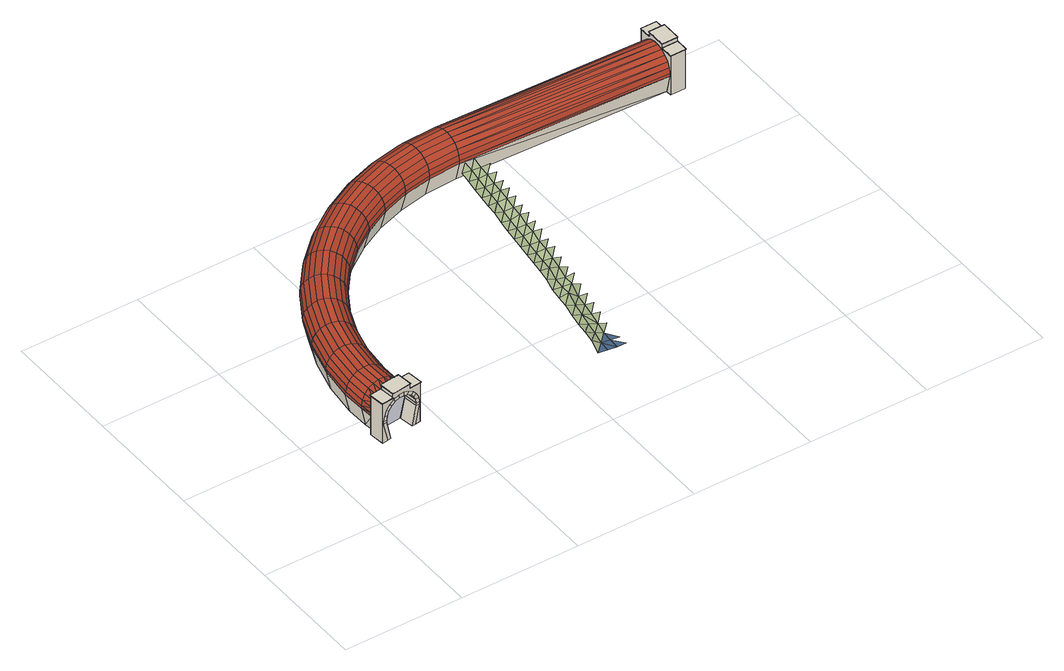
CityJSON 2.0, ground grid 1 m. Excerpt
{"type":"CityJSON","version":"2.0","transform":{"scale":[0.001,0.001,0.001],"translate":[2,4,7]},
"CityObjects":{
"tunnel1":{"type":"Tunnel","children":["tunnel1-1","tunnel1-2"],"geometry":[{"type":"MultiSurface","lod":"3","boundaries":[[[0,1,2,3]],[[1,4,5,2]],[[4,6,7,5]],[[6,8,9,7]],[[8,10,11,9]],[[10,12,13,11]],[[12,14,15,13]],[[14,16,17,15]],[[16,18,19,17]],[[18,20,21,19]],[[20,22,23,21]],[[22,24,25,23]],[[24,26,27,25]],[[3,2,28,29]],[[2,5,30,28]],[[5,7,31,30]],[[7,9,32,31]],[[9,11,33,32]],[[11,13,34,33]],[[13,15,35,34]],[[15,17,36,35]],[[17,19,37,36]],[[19,21,38,37]],[[21,23,39,38]],[[23,25,40,39]],[[25,27,41,40]],[[29,28,42,43]],[[28,30,44,42]],[[30,31,45,44]],[[31,32,46,45]],[[32,33,47,46]],[[33,34,48,47]],[[34,35,49,48]],[[35,36,50,49]],[[36,37,51,50]],[[37,38,52,51]],[[38,39,53,52]],[[39,40,54,53]],[[40,41,55,54]],[[43,42,56,57]],[[42,44,58,56]],[[44,45,59,58]],[[45,46,60,59]],[[46,47,61,60]],[[47,48,62,61]],[[48,49,63,62]],[[49,50,64,63]],[[50,51,65,64]],[[51,52,66,65]],[[52,53,67,66]],[[53,54,68,67]],[[54,55,69,68]],[[57,56,70,71]],[[56,58,72,70]],[[58,59,73,72]],[[59,60,74,73]],[[60,61,75,74]],[[61,62,76,75]],[[62,63,77,76]],[[63,64,78,77]],[[64,65,79,78]],[[65,66,80,79]],[[66,67,81,80]],[[67,68,82,81]],[[68,69,83,82]],[[71,70,84,85]],[[70,72,86,84]],[[72,73,87,86]],[[73,74,88,87]],[[74,75,89,88]],[[75,76,90,89]],[[76,77,91,90]],[[77,78,92,91]],[[78,79,93,92]],[[79,80,94,93]],[[80,81,95,94]],[[81,82,96,95]],[[82,83,97,96]],[[85,84,98,99]],[[84,86,100,98]],[[86,87,101,100]],[[87,88,102,101]],[[88,89,103,102]],[[89,90,104,103]],[[90,91,105,104]],[[91,92,106,105]],[[92,93,107,106]],[[93,94,108,107]],[[94,95,109,108]],[[95,96,110,109]],[[96,97,111,110]],[[99,98,112,113]],[[98,100,114,112]],[[100,101,115,114]],[[101,102,116,115]],[[102,103,117,116]],[[103,104,118,117]],[[104,105,119,118]],[[105,106,120,119]],[[106,107,121,120]],[[107,108,122,121]],[[108,109,123,122]],[[109,110,124,123]],[[110,111,125,124]],[[113,112,126,127]],[[112,114,128,126]],[[114,115,129,128]],[[115,116,130,129]],[[116,117,131,130]],[[117,118,132,131]],[[118,119,133,132]],[[119,120,134,133]],[[120,121,135,134]],[[121,122,136,135]],[[122,123,137,136]],[[123,124,138,137]],[[124,125,139,138]],[[127,126,140,141]],[[126,128,142,140]],[[128,129,143,142]],[[129,130,144,143]],[[130,131,145,144]],[[131,132,146,145]],[[132,133,147,146]],[[133,134,148,147]],[[134,135,149,148]],[[135,136,150,149]],[[136,137,151,150]],[[137,138,152,151]],[[138,139,153,152]],[[141,140,154,155]],[[140,142,156,154]],[[142,143,157,156]],[[143,144,158,157]],[[144,145,159,158]],[[145,146,160,159]],[[146,147,161,160]],[[147,148,162,161]],[[148,149,163,162]],[[149,150,164,163]],[[150,151,165,164]],[[151,152,166,165]],[[152,153,167,166]],[[155,154,168,169]],[[154,156,170,168]],[[156,157,171,170]],[[157,158,172,171]],[[158,159,173,172]],[[159,160,174,173]],[[160,161,175,174]],[[161,162,176,175]],[[162,163,177,176]],[[163,164,178,177]],[[164,165,179,178]],[[165,166,180,179]],[[166,167,181,180]],[[182,1,0]],[[183,184,4,1]],[[182,183,1]],[[184,6,4]],[[6,184,185]],[[185,8,6]],[[8,185,186]],[[186,10,8]],[[10,186,187]],[[187,12,10]],[[12,187,188]],[[188,14,12]],[[189,14,188]],[[189,16,14]],[[16,189,190]],[[190,18,16]],[[191,18,190]],[[191,20,18]],[[20,191,192]],[[192,22,20]],[[22,192,193]],[[193,24,22]],[[24,193,194]],[[26,194,195]],[[194,26,24]],[[196,197,181]],[[181,197,180]],[[198,180,197]],[[180,198,179]],[[199,179,198]],[[179,199,178]],[[199,177,178]],[[177,199,200]],[[200,176,177]],[[176,200,201]],[[201,175,176]],[[175,201,202]],[[202,174,175]],[[174,202,203]],[[203,173,174]],[[173,203,204]],[[204,172,173]],[[172,204,205]],[[205,171,172]],[[171,205,206]],[[206,170,171]],[[170,206,207]],[[207,168,170]],[[168,207,208]],[[208,169,168]],[[169,208,209]],[[210,211,212,213]],[[213,212,214,215]],[[215,214,216,217]],[[217,216,218,219]],[[219,218,220,221]],[[222,223,224,225]],[[225,224,226,227]],[[227,226,228,229]],[[229,228,230,231]],[[231,230,232,233]],[[221,220,223,222]],[[233,232,234,235]],[[210,236,211]],[[236,210,237]],[[234,238,235]],[[238,234,239]],[[236,237,195,194,193,192,191,190,189,188,187,186,185,184,183,182]],[[238,239,209,208,207,206,205,204,203,202,201,200,199,198,197,196]],[[211,0,3,212]],[[212,3,29,214]],[[214,29,43,216]],[[216,43,57,218]],[[218,57,71,220]],[[220,71,85,223]],[[223,85,99,224]],[[224,99,113,226]],[[226,113,127,228]],[[228,127,141,230]],[[230,141,155,232]],[[232,155,169,234]],[[236,0,211]],[[0,236,182]],[[209,234,169]],[[234,209,239]],[[26,210,213,27]],[[27,213,215,41]],[[41,215,217,55]],[[55,217,219,69]],[[69,219,221,83]],[[97,222,225,111]],[[111,225,227,125]],[[125,227,229,139]],[[139,229,231,153]],[[153,231,233,167]],[[83,221,222,97]],[[167,233,235,181]],[[195,237,210,26]],[[235,196,181]],[[196,235,238]]],"semantics":{"surfaces":[{"type":"RoofSurface"},{"type":"GroundSurface"},{"type":"ClosureSurface"},{"type":"WallSurface"}],"values":[0,0,0,0,0,0,0,0,0,0,0,0,0,0,0,0,0,0,0,0,0,0,0,0,0,0,0,0,0,0,0,0,0,0,0,0,0,0,0,0,0,0,0,0,0,0,0,0,0,0,0,0,0,0,0,0,0,0,0,0,0,0,0,0,0,0,0,0,0,0,0,0,0,0,0,0,0,0,0,0,0,0,0,0,0,0,0,0,0,0,0,0,0,0,0,0,0,0,0,0,0,0,0,0,0,0,0,0,0,0,0,0,0,0,0,0,0,0,0,0,0,0,0,0,0,0,0,0,0,0,0,0,0,0,0,0,0,0,0,0,0,0,0,0,0,0,0,0,0,0,0,0,0,0,0,0,0,0,0,0,0,0,0,0,0,0,0,0,0,0,0,0,0,0,0,0,0,0,0,0,0,0,0,0,0,0,0,0,0,0,0,0,0,0,0,0,0,0,0,0,0,0,0,0,0,0,0,1,1,1,1,1,1,1,1,1,1,1,1,1,1,1,1,2,2,3,3,3,3,3,3,3,3,3,3,3,3,3,3,3,3,3,3,3,3,3,3,3,3,3,3,3,3,3,3,3]}}]},
"tunnel1-1":{"type":"TunnelInstallation","attributes":{"function":"1070"},"parents":["tunnel1"],"geometry":[{"type":"MultiSurface","lod":"3","boundaries":[[[240,241,242,243]],[[244,245,246,247]],[[243,242,244,247]],[[242,241,245,244]],[[241,240,246,245]],[[240,243,247,246]],[[248,249,250,251]],[[252,253,254,255]],[[251,250,252,255]],[[250,249,253,252]],[[249,248,254,253]],[[248,251,255,254]],[[256,257,258,259]],[[260,261,262,263]],[[259,258,260,263]],[[258,257,261,260]],[[257,256,262,261]],[[256,259,263,262]],[[237,195,194,193,192,191,190,189,188,187,186,185,184,183,182,236,264,265,266,267,268,269,270,271]],[[236,182,272,273]],[[274,272,182,183]],[[273,272,275,276]],[[264,236,273,276,277,278]],[[279,280,194,195]],[[280,279,281,282]],[[280,283,193,194]],[[284,279,195,237]],[[285,286,190,191]],[[287,288,186,187]],[[279,284,289,281]],[[284,237,271,290,291,289]],[[283,292,192,193]],[[292,285,191,192]],[[286,293,189,190]],[[293,294,188,189]],[[294,287,187,188]],[[288,295,185,186]],[[295,296,184,185]],[[296,274,183,184]],[[265,264,278,297]],[[266,265,297,298]],[[267,266,298,299]],[[268,267,299,300]],[[269,268,300,301]],[[270,269,301,302]],[[271,270,302,290]],[[295,288,303,304]],[[283,280,282,305]],[[288,287,306,303]],[[292,283,305,307]],[[274,296,308,309]],[[286,285,310,311]],[[296,295,304,308]],[[293,286,311,312]],[[294,293,312,313]],[[287,294,313,306]],[[285,292,307,310]],[[272,274,309,275]],[[278,277,314,315,316,317,318,319,320,321,322,323,324,325,326,327,291,290,302,301,300,299,298,297]],[[276,275,314,277]],[[275,309,315,314]],[[309,308,316,315]],[[308,304,317,316]],[[304,303,318,317]],[[303,306,319,318]],[[306,313,320,319]],[[313,312,321,320]],[[312,311,322,321]],[[311,310,323,322]],[[310,307,324,323]],[[307,305,325,324]],[[305,282,326,325]],[[282,281,327,326]],[[291,327,281,289]]]}]},
"tunnel1-2":{"type":"TunnelInstallation","attributes":{"function":"1070"},"parents":["tunnel1"],"geometry":[{"type":"MultiSurface","lod":"3","boundaries":[[[328,329,330,331]],[[332,333,334,335]],[[331,330,332,335]],[[330,329,333,332]],[[329,328,334,333]],[[328,331,335,334]],[[336,337,338,339]],[[340,341,342,343]],[[339,338,340,343]],[[338,337,341,340]],[[337,336,342,341]],[[336,339,343,342]],[[344,345,346,347]],[[348,349,350,351]],[[347,346,348,351]],[[346,345,349,348]],[[345,344,350,349]],[[344,347,351,350]],[[239,209,208,207,206,205,204,203,202,201,200,199,198,197,196,238,352,353,354,355,356,357,358,359]],[[238,196,360,361]],[[362,360,196,197]],[[361,360,363,364]],[[352,238,361,364,365,366]],[[367,368,208,209]],[[368,367,369,370]],[[368,371,207,208]],[[372,367,209,239]],[[373,374,204,205]],[[375,376,200,201]],[[367,372,377,369]],[[372,239,359,378,379,377]],[[371,380,206,207]],[[380,373,205,206]],[[374,381,203,204]],[[381,382,202,203]],[[382,375,201,202]],[[376,383,199,200]],[[383,384,198,199]],[[384,362,197,198]],[[353,352,366,385]],[[354,353,385,386]],[[355,354,386,387]],[[356,355,387,388]],[[357,356,388,389]],[[358,357,389,390]],[[359,358,390,378]],[[383,376,391,392]],[[371,368,370,393]],[[376,375,394,391]],[[380,371,393,395]],[[362,384,396,397]],[[374,373,398,399]],[[384,383,392,396]],[[381,374,399,400]],[[382,381,400,401]],[[375,382,401,394]],[[373,380,395,398]],[[360,362,397,363]],[[366,365,402,403,404,405,406,407,408,409,410,411,412,413,414,415,379,378,390,389,388,387,386,385]],[[364,363,402,365]],[[363,397,403,402]],[[397,396,404,403]],[[396,392,405,404]],[[392,391,406,405]],[[391,394,407,406]],[[394,401,408,407]],[[401,400,409,408]],[[400,399,410,409]],[[399,398,411,410]],[[398,395,412,411]],[[395,393,413,412]],[[393,370,414,413]],[[370,369,415,414]],[[379,415,369,377]]]}]},
"terrain1":{"type":"TINRelief","geometry":[{"type":"CompositeSurface","lod":"3","boundaries":[[[416,417,418]],[[419,420,417]],[[419,417,416]],[[421,422,420]],[[419,421,420]],[[423,424,422]],[[423,422,421]],[[425,426,424]],[[427,419,416]],[[423,425,424]],[[428,429,426]],[[430,421,419]],[[428,426,425]],[[430,423,421]],[[431,432,429]],[[427,430,419]],[[431,429,428]],[[433,434,432]],[[435,425,423]],[[423,430,436]],[[431,433,432]],[[437,438,434]],[[435,423,436]],[[439,428,425]],[[440,430,427]],[[437,434,433]],[[441,442,438]],[[435,439,425]],[[443,431,428]],[[444,436,430]],[[441,438,437]],[[445,446,442]],[[443,428,439]],[[447,433,431]],[[448,435,436]],[[441,445,442]],[[449,450,446]],[[447,431,443]],[[451,437,433]],[[452,439,435]],[[449,446,445]],[[453,454,450]],[[447,451,433]],[[455,441,437]],[[456,443,439]],[[453,450,449]],[[457,458,454]],[[455,437,451]],[[459,445,441]],[[460,447,443]],[[453,457,454]],[[461,462,458]],[[459,441,455]],[[463,449,445]],[[464,451,447]],[[461,458,457]],[[465,466,462]],[[459,463,445]],[[467,453,449]],[[468,455,451]],[[465,462,461]],[[469,470,466]],[[467,449,463]],[[471,457,453]],[[472,459,455]],[[465,469,466]],[[473,474,470]],[[471,453,467]],[[475,461,457]],[[476,463,459]],[[473,470,469]],[[477,478,474]],[[471,475,457]],[[479,465,461]],[[480,467,463]],[[473,477,474]],[[481,482,478]],[[479,461,475]],[[483,469,465]],[[484,471,467]],[[481,478,477]],[[485,486,482]],[[479,483,465]],[[487,473,469]],[[488,475,471]],[[485,482,481]],[[483,487,469]],[[489,477,473]],[[490,479,475]],[[485,491,486]],[[489,473,487]],[[492,481,477]],[[493,483,479]],[[489,492,477]],[[494,485,481]],[[495,487,483]],[[492,494,481]],[[496,489,487]],[[494,497,485]],[[498,492,489]],[[499,494,492]]]}]},
"waterbody1":{"type":"WaterBody","attributes":{"class":"1060"},"geometry":[{"type":"MultiSurface","lod":"3","boundaries":[[[416,418,500]],[[500,501,416]],[[502,416,501]],[[427,416,502]],[[501,503,502]],[[502,504,427]]],"semantics":{"surfaces":[{"type":"WaterGroundSurface"}],"values":[0,0,0,0,0,0]}}]}
},
"vertices":[
[2477,2580,1333],[2477,2580,1359],[2210,2562,1362],[2208,2562,1337],[2477,2586,1404],[2210,2568,1409],[2477,2606,1448],[2208,2588,1452],[2476,2638,1484],[2203,2620,1490],[2474,2678,1512],[2199,2660,1516],[2471,2725,1525],[2192,2706,1529],[2468,2773,1525],[2186,2754,1529],[2464,2819,1512],[2179,2800,1516],[2461,2860,1484],[2174,2841,1490],[2458,2892,1449],[2168,2872,1454],[2456,2911,1404],[2165,2892,1410],[2455,2918,1359],[2163,2899,1364],[2455,2918,1333],[2163,2899,1337],[1967,2511,1368],[1967,2511,1342],[1966,2518,1413],[1962,2537,1458],[1954,2568,1494],[1943,2607,1521],[1931,2652,1535],[1918,2698,1535],[1904,2743,1522],[1892,2783,1496],[1884,2813,1458],[1878,2832,1414],[1875,2839,1369],[1875,2838,1343],[1734,2428,1372],[1734,2428,1346],[1732,2434,1417],[1725,2452,1462],[1713,2482,1499],[1698,2519,1526],[1679,2562,1539],[1660,2606,1539],[1641,2649,1526],[1624,2686,1500],[1610,2715,1465],[1601,2733,1420],[1598,2739,1375],[1597,2739,1349],[1515,2313,1378],[1513,2313,1352],[1512,2319,1423],[1503,2336,1468],[1487,2363,1505],[1466,2398,1531],[1442,2438,1545],[1416,2479,1545],[1392,2519,1532],[1370,2553,1506],[1353,2580,1471],[1341,2597,1426],[1337,2603,1381],[1336,2603,1356],[1313,2169,1382],[1313,2169,1358],[1310,2174,1429],[1299,2190,1473],[1279,2215,1510],[1254,2246,1537],[1225,2282,1551],[1194,2320,1551],[1164,2356,1539],[1137,2387,1513],[1116,2411,1477],[1102,2427,1433],[1097,2432,1388],[1096,2431,1362],[1134,1999,1388],[1133,1999,1362],[1130,2004,1433],[1116,2017,1478],[1094,2039,1516],[1065,2067,1542],[1031,2098,1557],[995,2131,1558],[960,2163,1545],[930,2190,1519],[904,2211,1483],[888,2225,1439],[883,2229,1394],[883,2229,1369],[979,1805,1394],[978,1805,1368],[975,1809,1439],[960,1821,1484],[935,1839,1521],[902,1863,1548],[864,1889,1563],[824,1917,1564],[785,1943,1551],[751,1966,1526],[724,1984,1489],[706,1995,1446],[699,1999,1401],[699,1998,1375],[853,1592,1398],[852,1592,1372],[848,1596,1445],[832,1605,1489],[804,1620,1526],[769,1638,1554],[727,1659,1567],[684,1681,1569],[642,1702,1557],[605,1720,1531],[576,1734,1494],[556,1743,1452],[548,1745,1407],[548,1745,1381],[757,1364,1404],[755,1364,1378],[751,1367,1449],[735,1373,1494],[706,1384,1532],[668,1398,1558],[624,1413,1574],[577,1428,1574],[533,1443,1561],[494,1456,1537],[463,1466,1500],[443,1472,1458],[435,1474,1412],[435,1473,1387],[694,1125,1407],[693,1124,1382],[689,1126,1454],[670,1131,1499],[640,1137,1535],[601,1145,1564],[556,1154,1579],[508,1163,1580],[462,1172,1567],[420,1179,1542],[388,1185,1506],[367,1188,1462],[359,1189,1417],[359,1188,1391],[664,879,1413],[662,878,1387],[658,880,1458],[640,881,1503],[610,884,1539],[569,886,1567],[524,889,1583],[475,891,1583],[427,893,1571],[387,895,1547],[354,896,1510],[333,897,1468],[325,896,1423],[323,896,1397],[666,714,1414],[666,714,1388],[662,715,1461],[642,715,1505],[613,715,1542],[573,715,1570],[527,714,1586],[478,713,1587],[432,712,1574],[390,711,1550],[357,710,1513],[335,709,1471],[327,708,1425],[327,708,1400],[4275,2564,1289],[4275,2564,1314],[4275,2571,1361],[4275,2591,1404],[4275,2623,1442],[4275,2663,1468],[4275,2710,1481],[4275,2758,1481],[4275,2805,1468],[4275,2846,1442],[4275,2878,1404],[4275,2898,1361],[4275,2904,1314],[4275,2904,1289],[337,591,1398],[337,591,1423],[343,593,1468],[363,594,1513],[395,599,1550],[435,604,1576],[482,609,1590],[529,615,1590],[576,621,1576],[617,626,1550],[648,628,1513],[668,631,1468],[674,633,1423],[674,633,1398],[2455,2879,1169],[2472,2618,1169],[2200,2600,1173],[2166,2860,1173],[1953,2549,1178],[1882,2801,1179],[1714,2463,1183],[1609,2703,1185],[1490,2346,1188],[1353,2569,1191],[1283,2199,1194],[1117,2401,1196],[907,2201,1202],[1100,2024,1199],[942,1826,1205],[727,1975,1210],[813,1608,1210],[579,1726,1215],[715,1375,1215],[467,1459,1221],[650,1130,1218],[392,1179,1227],[620,878,1224],[358,892,1231],[623,711,1226],[362,706,1234],[4275,2603,1125],[4275,2865,1125],[375,596,1234],[636,628,1234],
[4272,2550,1484],[4405,2550,1484],[4405,2550,1490],[4272,2550,1490],[4405,2654,1490],[4405,2654,1484],[4272,2654,1484],[4272,2654,1490],[4272,2814,1484],[4405,2814,1484],[4405,2814,1490],[4272,2814,1490],[4405,2918,1490],[4405,2918,1484],[4272,2918,1484],[4272,2918,1490],[4272,2650,1525],[4405,2650,1525],[4405,2650,1529],[4272,2650,1529],[4405,2818,1529],[4405,2818,1525],[4272,2818,1525],[4272,2818,1529],[4275,2554,1125],[4275,2554,1484],[4275,2654,1484],[4275,2654,1525],[4275,2814,1525],[4275,2814,1484],[4275,2914,1484],[4275,2914,1125],[4275,2594,1292],[4275,2634,1125],[4275,2594,1313],[4400,2594,1292],[4400,2634,1125],[4400,2603,1125],[4400,2554,1125],[4275,2874,1292],[4275,2874,1313],[4400,2874,1292],[4400,2874,1313],[4275,2868,1352],[4275,2834,1125],[4275,2826,1419],[4275,2792,1439],[4275,2676,1439],[4275,2642,1419],[4400,2834,1125],[4400,2914,1125],[4400,2865,1125],[4275,2852,1388],[4275,2754,1452],[4275,2714,1452],[4275,2616,1388],[4275,2600,1352],[4400,2554,1484],[4400,2654,1484],[4400,2654,1525],[4400,2814,1525],[4400,2814,1484],[4400,2914,1484],[4400,2642,1419],[4400,2616,1388],[4400,2868,1352],[4400,2676,1439],[4400,2852,1388],[4400,2600,1352],[4400,2594,1313],[4400,2826,1419],[4400,2792,1439],[4400,2754,1452],[4400,2714,1452],[4400,2564,1289],[4400,2564,1314],[4400,2571,1361],[4400,2591,1404],[4400,2623,1442],[4400,2663,1468],[4400,2710,1481],[4400,2758,1481],[4400,2805,1468],[4400,2846,1442],[4400,2878,1404],[4400,2898,1361],[4400,2904,1314],[4400,2904,1289],
[323,594,1593],[338,463,1593],[338,463,1598],[323,594,1598],[442,474,1598],[442,474,1593],[426,607,1593],[426,607,1598],[585,626,1593],[601,495,1593],[601,495,1598],[585,626,1598],[704,506,1598],[704,506,1593],[688,638,1593],[688,638,1598],[422,605,1634],[438,474,1634],[438,474,1638],[422,605,1638],[604,495,1638],[604,495,1634],[589,626,1634],[589,626,1638],[327,591,1234],[327,591,1593],[426,602,1593],[426,602,1634],[585,621,1634],[585,621,1593],[684,634,1593],[684,634,1234],[367,594,1401],[406,599,1234],[367,594,1422],[382,472,1401],[420,477,1234],[391,472,1234],[342,466,1234],[645,628,1401],[645,628,1422],[660,506,1401],[660,506,1422],[638,628,1461],[605,623,1234],[597,623,1526],[564,618,1548],[448,605,1548],[415,601,1526],[620,501,1234],[699,511,1234],[650,504,1234],[623,626,1497],[525,615,1560],[486,610,1560],[388,597,1497],[371,596,1461],[342,466,1593],[440,479,1593],[440,479,1634],[600,498,1634],[600,498,1593],[699,511,1593],[430,477,1526],[403,474,1497],[654,504,1461],[463,482,1548],[638,503,1497],[387,472,1461],[382,472,1422],[612,500,1526],[577,496,1548],[540,490,1560],[500,487,1560],[351,469,1398],[351,469,1423],[358,469,1468],[378,472,1513],[410,476,1550],[450,480,1576],[496,485,1590],[544,492,1590],[591,498,1576],[630,501,1550],[662,506,1513],[683,509,1468],[689,509,1423],[689,509,1398],
[2400,720,998],[2320,720,1061],[2320,639,998],[2400,800,1035],[2320,800,1082],[2400,880,1064],[2320,880,1096],[2400,960,1098],[2320,960,1127],[2400,1040,1128],[2320,1040,1164],[2480,800,998],[2400,1120,1182],[2320,1120,1175],[2480,880,1031],[2400,1200,1182],[2320,1200,1196],[2400,1280,1199],[2320,1280,1237],[2480,1040,1092],[2480,960,1064],[2400,1360,1247],[2320,1360,1259],[2480,1120,1114],[2559,880,998],[2400,1440,1257],[2320,1440,1278],[2480,1200,1180],[2559,960,1044],[2400,1520,1278],[2320,1520,1297],[2480,1280,1180],[2559,1040,1074],[2400,1600,1298],[2320,1600,1316],[2480,1360,1218],[2559,1120,1102],[2400,1680,1319],[2320,1680,1336],[2480,1440,1247],[2559,1200,1134],[2400,1760,1340],[2320,1760,1355],[2480,1520,1282],[2559,1280,1182],[2400,1840,1359],[2320,1840,1375],[2480,1600,1289],[2559,1360,1182],[2400,1920,1381],[2320,1920,1409],[2480,1680,1327],[2559,1440,1218],[2400,2000,1414],[2320,2000,1420],[2480,1760,1337],[2559,1520,1260],[2400,2080,1426],[2320,2080,1438],[2480,1840,1372],[2559,1600,1275],[2400,2160,1442],[2320,2160,1457],[2480,1920,1385],[2559,1680,1311],[2400,2240,1462],[2320,2240,1481],[2480,2000,1410],[2559,1760,1333],[2400,2320,1487],[2320,2320,1497],[2480,2080,1430],[2559,1840,1355],[2480,2160,1439],[2559,1920,1369],[2400,2400,1502],[2480,2240,1465],[2559,2000,1398],[2480,2320,1477],[2559,2080,1414],[2559,2160,1428],[2480,2400,1506],[2559,2240,1454],[2559,2320,1477],
[2400,639,989],[2480,639,979],[2480,720,989],[2559,639,979],[2559,720,979]
]}
